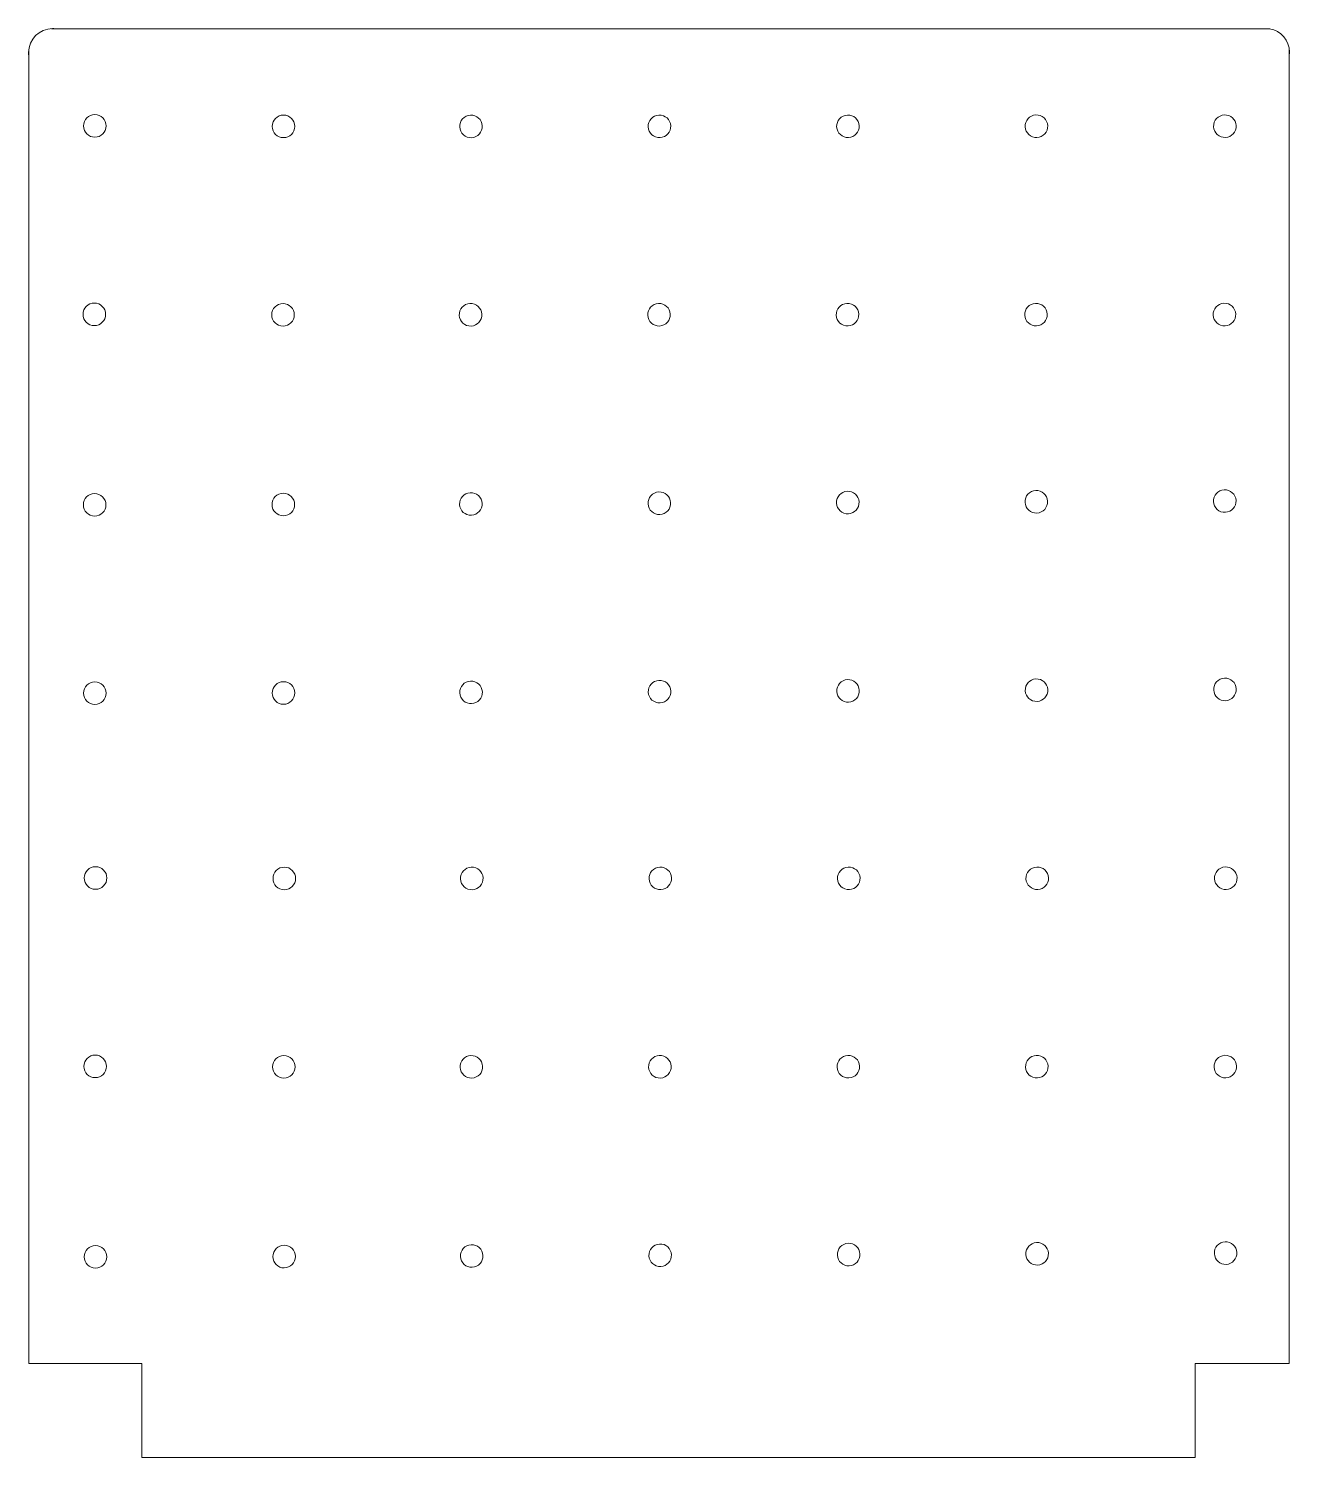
# Model space of a CAD drawing. Header units: millimetres. Extents: x -168 to 167, y -190 to 190.
import ezdxf

# ---------------------------------------------------------------- set-up
doc = ezdxf.new("R2010")
doc.units = ezdxf.units.MM
doc.header["$MEASUREMENT"] = 0
doc.layers.add('Layer 1', color=7, linetype='Continuous')

msp = doc.modelspace()

# ---------------------------------------------------------------- linework, layer by layer
at = {"layer": 'Layer 1', "lineweight": 20}
for centre in [(-150.0448, 164.0691), (-99.8912, 163.9591), (-150.1628, 113.9856), (-100.0092, 113.8756), (-149.8202, -35.8662), (-99.6666, -35.9762), (-149.9382, -85.9497), (-99.7846, -86.0597)]:
    msp.add_ellipse(centre, major_axis=(0, 3), ratio=1, dxfattribs=at)
for points, knots in [([(-167.5553, 182.592), (-167.606, 182.9159), (-167.6324, 183.2479), (-167.6324, 183.586), (-167.6324, 187.1036), (-164.7809, 189.9551), (-161.2633, 189.9551), (-161.0471, 189.9551), (-160.8334, 189.9443), (-160.6228, 189.9233)], [0, 0, 0, 0, 0.33333333, 0.33333333, 0.33333333, 0.66666667, 0.66666667, 0.66666667, 1, 1, 1, 1]), ([(162.2121, 189.9233), (165.1746, 189.377), (167.4742, 186.7806), (167.4742, 183.66), (167.4742, 183.4519), (167.4642, 183.2459), (167.4447, 183.043)], [0, 0, 0, 0, 0.5, 0.5, 0.5, 1, 1, 1, 1]), ([(-50.1986, 166.9435), (-48.5438, 167.0242), (-47.1368, 165.748), (-47.0562, 164.0931), (-46.9755, 162.4383), (-48.2517, 161.0313), (-49.9066, 160.9507), (-51.5614, 160.87), (-52.9684, 162.1462), (-53.049, 163.8011), (-53.1297, 165.4559), (-51.8535, 166.8629), (-50.1986, 166.9435)], [0, 0, 0, 0, 0.25, 0.25, 0.25, 0.5, 0.5, 0.5, 0.75, 0.75, 0.75, 1, 1, 1, 1]), ([(-0.1034, 166.9586), (1.5514, 167.0393), (2.9584, 165.7631), (3.039, 164.1082), (3.1197, 162.4534), (1.8435, 161.0464), (0.1886, 160.9658), (-1.4662, 160.8851), (-2.8732, 162.1613), (-2.9538, 163.8162), (-3.0345, 165.471), (-1.7583, 166.878), (-0.1034, 166.9586)], [0, 0, 0, 0, 0.25, 0.25, 0.25, 0.5, 0.5, 0.5, 0.75, 0.75, 0.75, 1, 1, 1, 1]), ([(49.9918, 166.9737), (51.6466, 167.0544), (53.0536, 165.7782), (53.1342, 164.1233), (53.2149, 162.4685), (51.9387, 161.0615), (50.2838, 160.9809), (48.629, 160.9002), (47.222, 162.1764), (47.1414, 163.8313), (47.0607, 165.4861), (48.3369, 166.8931), (49.9918, 166.9737)], [0, 0, 0, 0, 0.25, 0.25, 0.25, 0.5, 0.5, 0.5, 0.75, 0.75, 0.75, 1, 1, 1, 1]), ([(100.087, 166.9888), (101.7418, 167.0695), (103.1488, 165.7933), (103.2294, 164.1384), (103.3101, 162.4836), (102.0339, 161.0766), (100.379, 160.996), (98.7242, 160.9153), (97.3172, 162.1915), (97.2366, 163.8464), (97.1559, 165.5012), (98.4321, 166.9082), (100.087, 166.9888)], [0, 0, 0, 0, 0.25, 0.25, 0.25, 0.5, 0.5, 0.5, 0.75, 0.75, 0.75, 1, 1, 1, 1]), ([(150.1822, 167.0039), (151.837, 167.0846), (153.244, 165.8084), (153.3246, 164.1535), (153.4053, 162.4987), (152.1291, 161.0917), (150.4742, 161.0111), (148.8194, 160.9304), (147.4124, 162.2066), (147.3318, 163.8615), (147.2511, 165.5163), (148.5273, 166.9233), (150.1822, 167.0039)], [0, 0, 0, 0, 0.25, 0.25, 0.25, 0.5, 0.5, 0.5, 0.75, 0.75, 0.75, 1, 1, 1, 1]), ([(-50.3166, 116.86), (-48.6618, 116.9407), (-47.2548, 115.6645), (-47.1742, 114.0096), (-47.0935, 112.3548), (-48.3697, 110.9478), (-50.0246, 110.8672), (-51.6794, 110.7865), (-53.0864, 112.0627), (-53.167, 113.7176), (-53.2477, 115.3724), (-51.9715, 116.7794), (-50.3166, 116.86)], [0, 0, 0, 0, 0.25, 0.25, 0.25, 0.5, 0.5, 0.5, 0.75, 0.75, 0.75, 1, 1, 1, 1]), ([(-0.2214, 116.8751), (1.4334, 116.9558), (2.8404, 115.6796), (2.921, 114.0247), (3.0017, 112.3699), (1.7255, 110.9629), (0.0706, 110.8823), (-1.5842, 110.8016), (-2.9912, 112.0778), (-3.0718, 113.7327), (-3.1525, 115.3875), (-1.8763, 116.7945), (-0.2214, 116.8751)], [0, 0, 0, 0, 0.25, 0.25, 0.25, 0.5, 0.5, 0.5, 0.75, 0.75, 0.75, 1, 1, 1, 1]), ([(49.8738, 116.8902), (51.5286, 116.9709), (52.9356, 115.6947), (53.0162, 114.0398), (53.0969, 112.385), (51.8207, 110.978), (50.1658, 110.8974), (48.511, 110.8167), (47.104, 112.0929), (47.0234, 113.7478), (46.9427, 115.4026), (48.2189, 116.8096), (49.8738, 116.8902)], [0, 0, 0, 0, 0.25, 0.25, 0.25, 0.5, 0.5, 0.5, 0.75, 0.75, 0.75, 1, 1, 1, 1]), ([(99.969, 116.9053), (101.6238, 116.986), (103.0308, 115.7098), (103.1114, 114.0549), (103.1921, 112.4001), (101.9159, 110.9931), (100.261, 110.9125), (98.6062, 110.8318), (97.1992, 112.108), (97.1186, 113.7629), (97.0379, 115.4177), (98.3141, 116.8247), (99.969, 116.9053)], [0, 0, 0, 0, 0.25, 0.25, 0.25, 0.5, 0.5, 0.5, 0.75, 0.75, 0.75, 1, 1, 1, 1]), ([(150.0642, 116.9204), (151.719, 117.0011), (153.126, 115.7249), (153.2066, 114.07), (153.2873, 112.4152), (152.0111, 111.0082), (150.3562, 110.9276), (148.7014, 110.8469), (147.2944, 112.1231), (147.2138, 113.778), (147.1331, 115.4328), (148.4093, 116.8398), (150.0642, 116.9204)], [0, 0, 0, 0, 0.25, 0.25, 0.25, 0.5, 0.5, 0.5, 0.75, 0.75, 0.75, 1, 1, 1, 1]), ([(-150.0904, 66.3394), (-148.4335, 66.3453), (-147.0857, 65.0069), (-147.0798, 63.3501), (-147.0739, 61.6932), (-148.4123, 60.3453), (-150.0691, 60.3395), (-151.726, 60.3336), (-153.0739, 61.672), (-153.0797, 63.3288), (-153.0856, 64.9857), (-151.7472, 66.3336), (-150.0904, 66.3394)], [0, 0, 0, 0, 0.25, 0.25, 0.25, 0.5, 0.5, 0.5, 0.75, 0.75, 0.75, 1, 1, 1, 1]), ([(-99.9367, 66.4071), (-98.2799, 66.4129), (-96.932, 65.0745), (-96.9261, 63.4177), (-96.9202, 61.7608), (-98.2586, 60.413), (-99.9155, 60.4071), (-101.5723, 60.4012), (-102.9202, 61.7396), (-102.9261, 63.3964), (-102.9319, 65.0533), (-101.5936, 66.4012), (-99.9367, 66.4071)], [0, 0, 0, 0, 0.25, 0.25, 0.25, 0.5, 0.5, 0.5, 0.75, 0.75, 0.75, 1, 1, 1, 1]), ([(-50.2444, 66.5675), (-48.5898, 66.654), (-47.1784, 65.3828), (-47.0919, 63.7282), (-47.0053, 62.0736), (-48.2765, 60.6622), (-49.9311, 60.5757), (-51.5857, 60.4892), (-52.9971, 61.7603), (-53.0837, 63.4149), (-53.1702, 65.0695), (-51.899, 66.481), (-50.2444, 66.5675)], [0, 0, 0, 0, 0.25, 0.25, 0.25, 0.5, 0.5, 0.5, 0.75, 0.75, 0.75, 1, 1, 1, 1]), ([(-0.1496, 66.76), (1.505, 66.8465), (2.9165, 65.5754), (3.003, 63.9208), (3.0895, 62.2662), (1.8183, 60.8547), (0.1637, 60.7682), (-1.4909, 60.6817), (-2.9023, 61.9528), (-2.9888, 63.6074), (-3.0754, 65.262), (-1.8042, 66.6735), (-0.1496, 66.76)], [0, 0, 0, 0, 0.25, 0.25, 0.25, 0.5, 0.5, 0.5, 0.75, 0.75, 0.75, 1, 1, 1, 1]), ([(49.9452, 66.9525), (51.5998, 67.039), (53.0113, 65.7679), (53.0978, 64.1133), (53.1843, 62.4587), (51.9132, 61.0472), (50.2586, 60.9607), (48.604, 60.8742), (47.1925, 62.1454), (47.106, 63.8), (47.0195, 65.4546), (48.2907, 66.866), (49.9452, 66.9525)], [0, 0, 0, 0, 0.25, 0.25, 0.25, 0.5, 0.5, 0.5, 0.75, 0.75, 0.75, 1, 1, 1, 1]), ([(100.0401, 67.145), (101.6947, 67.2316), (103.1061, 65.9604), (103.1926, 64.3058), (103.2792, 62.6512), (102.008, 61.2398), (100.3534, 61.1532), (98.6988, 61.0667), (97.2874, 62.3379), (97.2008, 63.9925), (97.1143, 65.6471), (98.3855, 67.0585), (100.0401, 67.145)], [0, 0, 0, 0, 0.25, 0.25, 0.25, 0.5, 0.5, 0.5, 0.75, 0.75, 0.75, 1, 1, 1, 1]), ([(150.1349, 67.3376), (151.7895, 67.4241), (153.201, 66.1529), (153.2875, 64.4983), (153.374, 62.8437), (152.1028, 61.4323), (150.4482, 61.3458), (148.7936, 61.2592), (147.3822, 62.5304), (147.2957, 64.185), (147.2091, 65.8396), (148.4803, 67.251), (150.1349, 67.3376)], [0, 0, 0, 0, 0.25, 0.25, 0.25, 0.5, 0.5, 0.5, 0.75, 0.75, 0.75, 1, 1, 1, 1]), ([(-150.031, 16.2558), (-148.3742, 16.2617), (-147.0263, 14.9233), (-147.0204, 13.2665), (-147.0145, 11.6096), (-148.3529, 10.2617), (-150.0098, 10.2559), (-151.6666, 10.25), (-153.0145, 11.5884), (-153.0204, 13.2452), (-153.0262, 14.9021), (-151.6879, 16.25), (-150.031, 16.2558)], [0, 0, 0, 0, 0.25, 0.25, 0.25, 0.5, 0.5, 0.5, 0.75, 0.75, 0.75, 1, 1, 1, 1]), ([(-99.8773, 16.3234), (-98.2205, 16.3293), (-96.8726, 14.9909), (-96.8667, 13.3341), (-96.8609, 11.6772), (-98.1992, 10.3294), (-99.8561, 10.3235), (-101.5129, 10.3176), (-102.8608, 11.656), (-102.8667, 13.3128), (-102.8726, 14.9697), (-101.5342, 16.3176), (-99.8773, 16.3234)], [0, 0, 0, 0, 0.25, 0.25, 0.25, 0.5, 0.5, 0.5, 0.75, 0.75, 0.75, 1, 1, 1, 1]), ([(-50.185, 16.4839), (-48.5304, 16.5704), (-47.119, 15.2992), (-47.0325, 13.6446), (-46.946, 11.99), (-48.2171, 10.5786), (-49.8717, 10.4921), (-51.5263, 10.4056), (-52.9378, 11.6767), (-53.0243, 13.3313), (-53.1108, 14.9859), (-51.8396, 16.3974), (-50.185, 16.4839)], [0, 0, 0, 0, 0.25, 0.25, 0.25, 0.5, 0.5, 0.5, 0.75, 0.75, 0.75, 1, 1, 1, 1]), ([(-0.0902, 16.6764), (1.5644, 16.7629), (2.9758, 15.4918), (3.0624, 13.8372), (3.1489, 12.1826), (1.8777, 10.7711), (0.2231, 10.6846), (-1.4315, 10.5981), (-2.8429, 11.8692), (-2.9295, 13.5238), (-3.016, 15.1784), (-1.7448, 16.5899), (-0.0902, 16.6764)], [0, 0, 0, 0, 0.25, 0.25, 0.25, 0.5, 0.5, 0.5, 0.75, 0.75, 0.75, 1, 1, 1, 1]), ([(50.0046, 16.8689), (51.6592, 16.9554), (53.0707, 15.6843), (53.1572, 14.0297), (53.2437, 12.3751), (51.9725, 10.9636), (50.3179, 10.8771), (48.6633, 10.7906), (47.2519, 12.0618), (47.1654, 13.7164), (47.0789, 15.371), (48.35, 16.7824), (50.0046, 16.8689)], [0, 0, 0, 0, 0.25, 0.25, 0.25, 0.5, 0.5, 0.5, 0.75, 0.75, 0.75, 1, 1, 1, 1]), ([(100.0995, 17.0614), (101.7541, 17.148), (103.1655, 15.8768), (103.252, 14.2222), (103.3385, 12.5676), (102.0674, 11.1561), (100.4128, 11.0696), (98.7582, 10.9831), (97.3467, 12.2543), (97.2602, 13.9089), (97.1737, 15.5635), (98.4449, 16.9749), (100.0995, 17.0614)], [0, 0, 0, 0, 0.25, 0.25, 0.25, 0.5, 0.5, 0.5, 0.75, 0.75, 0.75, 1, 1, 1, 1]), ([(150.1943, 17.254), (151.8489, 17.3405), (153.2603, 16.0693), (153.3469, 14.4147), (153.4334, 12.7601), (152.1622, 11.3487), (150.5076, 11.2621), (148.853, 11.1756), (147.4416, 12.4468), (147.355, 14.1014), (147.2685, 15.756), (148.5397, 17.1674), (150.1943, 17.254)], [0, 0, 0, 0, 0.25, 0.25, 0.25, 0.5, 0.5, 0.5, 0.75, 0.75, 0.75, 1, 1, 1, 1]), ([(-49.974, -32.9918), (-48.3192, -32.9111), (-46.9122, -34.1873), (-46.8316, -35.8422), (-46.7509, -37.497), (-48.0271, -38.904), (-49.682, -38.9846), (-51.3368, -39.0653), (-52.7438, -37.7891), (-52.8244, -36.1342), (-52.9051, -34.4794), (-51.6289, -33.0724), (-49.974, -32.9918)], [0, 0, 0, 0, 0.25, 0.25, 0.25, 0.5, 0.5, 0.5, 0.75, 0.75, 0.75, 1, 1, 1, 1]), ([(0.1212, -32.9767), (1.776, -32.896), (3.183, -34.1722), (3.2636, -35.8271), (3.3443, -37.4819), (2.0681, -38.8889), (0.4132, -38.9695), (-1.2416, -39.0502), (-2.6486, -37.774), (-2.7292, -36.1191), (-2.8099, -34.4643), (-1.5337, -33.0573), (0.1212, -32.9767)], [0, 0, 0, 0, 0.25, 0.25, 0.25, 0.5, 0.5, 0.5, 0.75, 0.75, 0.75, 1, 1, 1, 1]), ([(50.2164, -32.9616), (51.8712, -32.8809), (53.2782, -34.1571), (53.3588, -35.812), (53.4395, -37.4668), (52.1633, -38.8738), (50.5084, -38.9544), (48.8536, -39.0351), (47.4466, -37.7589), (47.366, -36.104), (47.2853, -34.4492), (48.5615, -33.0422), (50.2164, -32.9616)], [0, 0, 0, 0, 0.25, 0.25, 0.25, 0.5, 0.5, 0.5, 0.75, 0.75, 0.75, 1, 1, 1, 1]), ([(100.3116, -32.9465), (101.9664, -32.8658), (103.3734, -34.142), (103.454, -35.7969), (103.5347, -37.4517), (102.2585, -38.8587), (100.6036, -38.9393), (98.9488, -39.02), (97.5418, -37.7438), (97.4612, -36.0889), (97.3805, -34.4341), (98.6567, -33.0271), (100.3116, -32.9465)], [0, 0, 0, 0, 0.25, 0.25, 0.25, 0.5, 0.5, 0.5, 0.75, 0.75, 0.75, 1, 1, 1, 1]), ([(150.4068, -32.9314), (152.0616, -32.8507), (153.4686, -34.1269), (153.5492, -35.7818), (153.6299, -37.4366), (152.3537, -38.8436), (150.6988, -38.9242), (149.044, -39.0049), (147.637, -37.7287), (147.5564, -36.0738), (147.4757, -34.419), (148.7519, -33.012), (150.4068, -32.9314)], [0, 0, 0, 0, 0.25, 0.25, 0.25, 0.5, 0.5, 0.5, 0.75, 0.75, 0.75, 1, 1, 1, 1]), ([(-50.092, -83.0753), (-48.4372, -82.9946), (-47.0302, -84.2708), (-46.9496, -85.9257), (-46.8689, -87.5805), (-48.1451, -88.9875), (-49.8, -89.0681), (-51.4548, -89.1488), (-52.8618, -87.8726), (-52.9424, -86.2177), (-53.0231, -84.5629), (-51.7469, -83.1559), (-50.092, -83.0753)], [0, 0, 0, 0, 0.25, 0.25, 0.25, 0.5, 0.5, 0.5, 0.75, 0.75, 0.75, 1, 1, 1, 1]), ([(0.0032, -83.0602), (1.658, -82.9795), (3.065, -84.2557), (3.1456, -85.9106), (3.2263, -87.5654), (1.9501, -88.9724), (0.2952, -89.053), (-1.3596, -89.1337), (-2.7666, -87.8575), (-2.8472, -86.2026), (-2.9279, -84.5478), (-1.6517, -83.1408), (0.0032, -83.0602)], [0, 0, 0, 0, 0.25, 0.25, 0.25, 0.5, 0.5, 0.5, 0.75, 0.75, 0.75, 1, 1, 1, 1]), ([(50.0984, -83.0451), (51.7532, -82.9644), (53.1602, -84.2406), (53.2408, -85.8955), (53.3215, -87.5503), (52.0453, -88.9573), (50.3904, -89.0379), (48.7356, -89.1186), (47.3286, -87.8424), (47.248, -86.1875), (47.1673, -84.5327), (48.4435, -83.1257), (50.0984, -83.0451)], [0, 0, 0, 0, 0.25, 0.25, 0.25, 0.5, 0.5, 0.5, 0.75, 0.75, 0.75, 1, 1, 1, 1]), ([(100.1936, -83.03), (101.8484, -82.9493), (103.2554, -84.2255), (103.336, -85.8804), (103.4167, -87.5352), (102.1405, -88.9422), (100.4856, -89.0228), (98.8308, -89.1035), (97.4238, -87.8273), (97.3432, -86.1724), (97.2625, -84.5176), (98.5387, -83.1106), (100.1936, -83.03)], [0, 0, 0, 0, 0.25, 0.25, 0.25, 0.5, 0.5, 0.5, 0.75, 0.75, 0.75, 1, 1, 1, 1]), ([(150.2888, -83.0149), (151.9436, -82.9342), (153.3506, -84.2104), (153.4312, -85.8653), (153.5119, -87.5201), (152.2357, -88.9271), (150.5808, -89.0077), (148.926, -89.0884), (147.519, -87.8122), (147.4384, -86.1573), (147.3577, -84.5025), (148.6339, -83.0955), (150.2888, -83.0149)], [0, 0, 0, 0, 0.25, 0.25, 0.25, 0.5, 0.5, 0.5, 0.75, 0.75, 0.75, 1, 1, 1, 1]), ([(50.1698, -132.9828), (51.8244, -132.8963), (53.2359, -134.1674), (53.3224, -135.822), (53.4089, -137.4766), (52.1378, -138.8881), (50.4832, -138.9746), (48.8286, -139.0611), (47.4171, -137.7899), (47.3306, -136.1353), (47.2441, -134.4807), (48.5153, -133.0693), (50.1698, -132.9828)], [0, 0, 0, 0, 0.25, 0.25, 0.25, 0.5, 0.5, 0.5, 0.75, 0.75, 0.75, 1, 1, 1, 1]), ([(100.2647, -132.7903), (101.9193, -132.7037), (103.3307, -133.9749), (103.4172, -135.6295), (103.5038, -137.2841), (102.2326, -138.6955), (100.578, -138.7821), (98.9234, -138.8686), (97.512, -137.5974), (97.4254, -135.9428), (97.3389, -134.2882), (98.6101, -132.8768), (100.2647, -132.7903)], [0, 0, 0, 0, 0.25, 0.25, 0.25, 0.5, 0.5, 0.5, 0.75, 0.75, 0.75, 1, 1, 1, 1]), ([(150.3595, -132.5977), (152.0141, -132.5112), (153.4256, -133.7824), (153.5121, -135.437), (153.5986, -137.0916), (152.3274, -138.503), (150.6728, -138.5895), (149.0182, -138.6761), (147.6068, -137.4049), (147.5203, -135.7503), (147.4337, -134.0957), (148.7049, -132.6843), (150.3595, -132.5977)], [0, 0, 0, 0, 0.25, 0.25, 0.25, 0.5, 0.5, 0.5, 0.75, 0.75, 0.75, 1, 1, 1, 1]), ([(-149.8658, -133.5959), (-148.2089, -133.59), (-146.8611, -134.9284), (-146.8552, -136.5852), (-146.8493, -138.2421), (-148.1877, -139.59), (-149.8445, -139.5958), (-151.5014, -139.6017), (-152.8493, -138.2633), (-152.8551, -136.6065), (-152.861, -134.9496), (-151.5226, -133.6017), (-149.8658, -133.5959)], [0, 0, 0, 0, 0.25, 0.25, 0.25, 0.5, 0.5, 0.5, 0.75, 0.75, 0.75, 1, 1, 1, 1]), ([(-99.7121, -133.5282), (-98.0553, -133.5224), (-96.7074, -134.8608), (-96.7015, -136.5176), (-96.6956, -138.1745), (-98.034, -139.5223), (-99.6909, -139.5282), (-101.3477, -139.5341), (-102.6956, -138.1957), (-102.7015, -136.5389), (-102.7073, -134.882), (-101.369, -133.5341), (-99.7121, -133.5282)], [0, 0, 0, 0, 0.25, 0.25, 0.25, 0.5, 0.5, 0.5, 0.75, 0.75, 0.75, 1, 1, 1, 1]), ([(-50.0198, -133.3678), (-48.3652, -133.2813), (-46.9538, -134.5525), (-46.8673, -136.2071), (-46.7807, -137.8617), (-48.0519, -139.2731), (-49.7065, -139.3596), (-51.3611, -139.4461), (-52.7725, -138.175), (-52.8591, -136.5204), (-52.9456, -134.8658), (-51.6744, -133.4543), (-50.0198, -133.3678)], [0, 0, 0, 0, 0.25, 0.25, 0.25, 0.5, 0.5, 0.5, 0.75, 0.75, 0.75, 1, 1, 1, 1]), ([(0.075, -133.1753), (1.7296, -133.0888), (3.1411, -134.3599), (3.2276, -136.0145), (3.3141, -137.6691), (2.0429, -139.0806), (0.3883, -139.1671), (-1.2663, -139.2536), (-2.6777, -137.9825), (-2.7642, -136.3279), (-2.8508, -134.6733), (-1.5796, -133.2618), (0.075, -133.1753)], [0, 0, 0, 0, 0.25, 0.25, 0.25, 0.5, 0.5, 0.5, 0.75, 0.75, 0.75, 1, 1, 1, 1]), ([(142.459, -164.9147), (142.459, -164.9147), (142.459, -189.9147), (142.459, -189.9147), (142.459, -189.9147), (-137.541, -189.9147), (-137.541, -189.9147), (-137.541, -189.9147), (-137.541, -164.9147), (-137.541, -164.9147)], [0, 0, 0, 0, 0.33333333, 0.33333333, 0.33333333, 0.66666667, 0.66666667, 0.66666667, 1, 1, 1, 1])]:
    msp.add_open_spline(points, degree=3, knots=knots, dxfattribs=at)
for points in [[(-161.5434, 189.9233), (-161.5434, 189.9233), (162.2674, 189.9233), (162.2674, 189.9233)], [(-167.5553, -164.9147), (-167.5553, -164.9147), (-167.5553, 184.5167), (-167.5553, 184.5167)], [(167.4447, 184.277), (167.4447, 184.277), (167.4447, -164.9147), (167.4447, -164.9147)], [(-137.541, -164.9147), (-137.541, -164.9147), (-167.5553, -164.9147), (-167.5553, -164.9147)], [(142.459, -164.9147), (142.459, -164.9147), (167.4447, -164.9147), (167.4447, -164.9147)]]:
    msp.add_open_spline(points, degree=3, dxfattribs=at)

doc.saveas('drawing.dxf')
